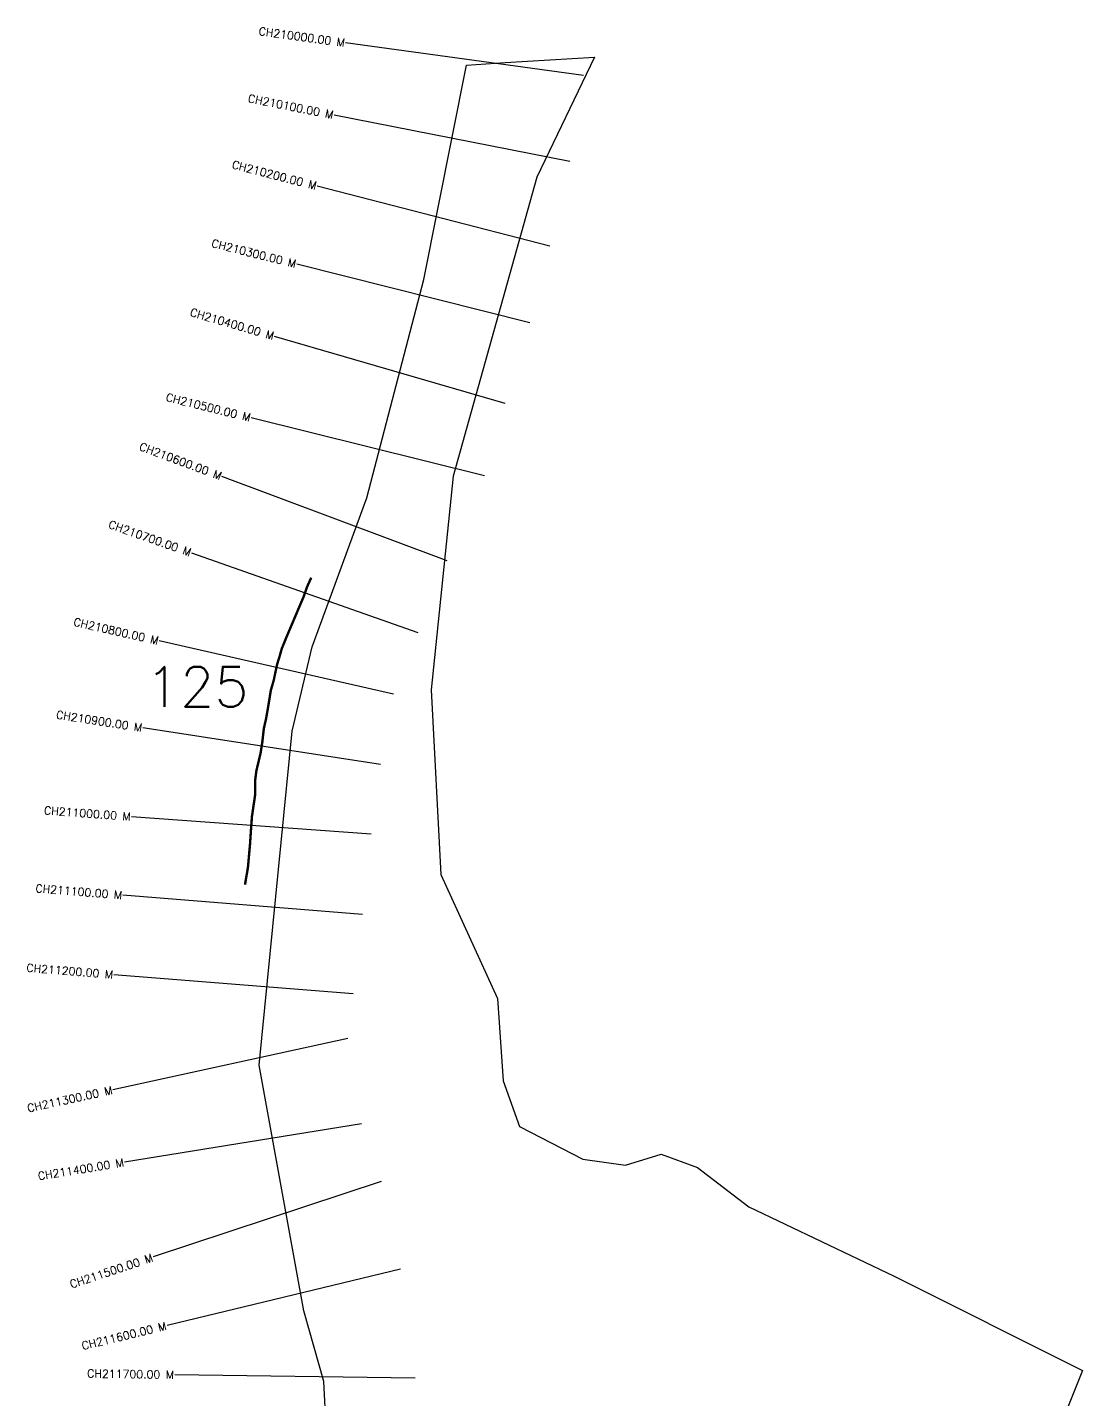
# Model space of a CAD drawing. Header units: metres. Extents: x 274418 to 277157, y 2070875 to 2074833.
# Drawn here: x 274418 to 275735, y 2073118 to 2074833 of the extents above; entities that cross this region are included whole.
import ezdxf
from ezdxf.enums import TextEntityAlignment as Align

# ---------------------------------------------------------------- set-up
doc = ezdxf.new("R2010")
doc.units = ezdxf.units.M
doc.header["$MEASUREMENT"] = 0
for name, color, linetype in [('ARTIFICIALLY PROTECTED', 4, 'Continuous'), ('CS', 134, 'Continuous'), ('CSMark', 6, 'Continuous'), ('village', 3, 'Continuous')]:
    doc.layers.add(name, color=color, linetype=linetype)
doc.styles.get("Standard").update_dxf_attribs({"font": 'simplex.shx'})

msp = doc.modelspace()

# ---------------------------------------------------------------- linework, layer by layer
at = {"layer": 'ARTIFICIALLY PROTECTED', "const_width": 3, "flags": 128}
msp.add_lwpolyline([(274772.1, 2074145.1), (274767, 2074133.7), (274762.5, 2074121), (274754.3, 2074101.7), (274746.4, 2074083), (274741.4, 2074071.3), (274738.4, 2074063.9), (274735.2, 2074056), (274732.8, 2074047.3), (274729.7, 2074037.3), (274727.6, 2074028), (274725.5, 2074017.6), (274721.6, 2074004), (274719.6, 2073991.3), (274717.8, 2073980.6), (274715.6, 2073968.2), (274713, 2073957), (274711, 2073939.3), (274708.9, 2073925.9), (274703.6, 2073903.7), (274702, 2073891), (274702.1, 2073873.9), (274698.1, 2073846.7), (274696.8, 2073828.7), (274695.7, 2073812.1), (274693.1, 2073783.1), (274690.1, 2073765.6), (274689.5, 2073761.5)], dxfattribs=at)
at = {"layer": 'CS'}
for p, q in [((275112.3, 2074772.5), (274815, 2074813.2)), ((275095.1, 2074665.1), (274800.8, 2074723.1)), ((275070, 2074559.4), (274779.5, 2074634.4)), ((275045.1, 2074463.6), (274754.1, 2074536.7)), ((275014.3, 2074362.6), (274726.3, 2074446.6)), ((274988.4, 2074272.4), (274697.2, 2074344.6)), ((274941.7, 2074166.3), (274660.7, 2074271.4)), ((274905.7, 2074076), (274622.9, 2074175.9)), ((274874.9, 2073999.4), (274582.4, 2074066)), ((274858.5, 2073911.6), (274562, 2073957.5)), ((274847, 2073824.8), (274547.7, 2073846.5)), ((274836, 2073724.3), (274537, 2073748.4)), ((274824.7, 2073625.1), (274525.7, 2073649.1)), ((274817.7, 2073569.3), (274524.6, 2073505.4)), ((274835.1, 2073462.6), (274539, 2073414.7)), ((274859.6, 2073390.9), (274574.9, 2073296.4)), ((274883.7, 2073281), (274592.1, 2073210.7)), ((274901.8, 2073145.1), (274601.8, 2073149.3))]:
    msp.add_line(p, q, dxfattribs=at)
at = {"layer": 'village', "color": 6}
msp.add_polyline3d([(274796.7, 2072970.7, 0), (274787.7, 2073141, 0), (274763.1, 2073229.3, 0), (274707.2, 2073536.1, 0), (274748.4, 2073953.3, 0), (274773.3, 2074058.7, 0), (274841.6, 2074244.8, 0), (274912.6, 2074517.5, 0), (274966, 2074785.3, 0), (275014.2, 2074788.7, 0), (275125.8, 2074795.4, 0), (275053.7, 2074645.5, 0), (274949.4, 2074271.8, 0), (274921.9, 2074005.1, 0), (274934, 2073774.4, 0), (275004.9, 2073619.5, 0), (275011.8, 2073516.5, 0), (275032.1, 2073459.5, 0), (275111.4, 2073418.6, 0), (275164.7, 2073411.1, 0), (275209.3, 2073424.9, 0), (275254.3, 2073408, 0), (275318.6, 2073359.2, 0), (275500.2, 2073272.6, 0), (275735.3, 2073154.6, 0), (275710.1, 2073092.2, 0)], dxfattribs=at)

# ---------------------------------------------------------------- texts
at = {"insert": (274565.3, 2074033.9), "char_height": 50, "attachment_point": 1}
msp.add_mtext_dynamic_manual_height_columns('125', width=84.374, gutter_width=1, heights=[74.2], dxfattribs=at)
at = {"layer": 'CSMark'}
for s, rotation, p in [('CH210000.00 M', 352.1939, (274814.1, 2074813.4)), ('CH210100.00 M', 348.8424, (274799.8, 2074723.3)), ('CH210200.00 M', 345.5382, (274778.6, 2074634.6)), ('CH210300.00 M', 345.9029, (274753.1, 2074537)), ('CH210400.00 M', 343.7342, (274725.4, 2074446.9)), ('CH210500.00 M', 346.0584, (274696.3, 2074344.9)), ('CH210600.00 M', 339.4847, (274659.8, 2074271.7)), ('CH210700.00 M', 340.5413, (274621.9, 2074176.3)), ('CH210800.00 M', 347.1781, (274581.4, 2074066.2)), ('CH210900.00 M', 351.1979, (274561, 2073957.6)), ('CH211000.00 M', 355.8651, (274546.7, 2073846.6)), ('CH211100.00 M', 355.3944, (274536, 2073748.4)), ('CH211200.00 M', 355.4077, (274524.7, 2073649.2)), ('CH211300.00 M', 12.3068, (274523.7, 2073505.1)), ('CH211400.00 M', 9.1754, (274538, 2073414.6)), ('CH211500.00 M', 18.3724, (274574, 2073296)), ('CH211600.00 M', 13.5464, (274591.1, 2073210.5)), ('CH211700.00 M', 359.1836, (274600.8, 2073149.3))]:
    msp.add_text(s, height=10, rotation=rotation, dxfattribs=at).set_placement(p, align=Align.MIDDLE_RIGHT)

doc.saveas('drawing.dxf')
